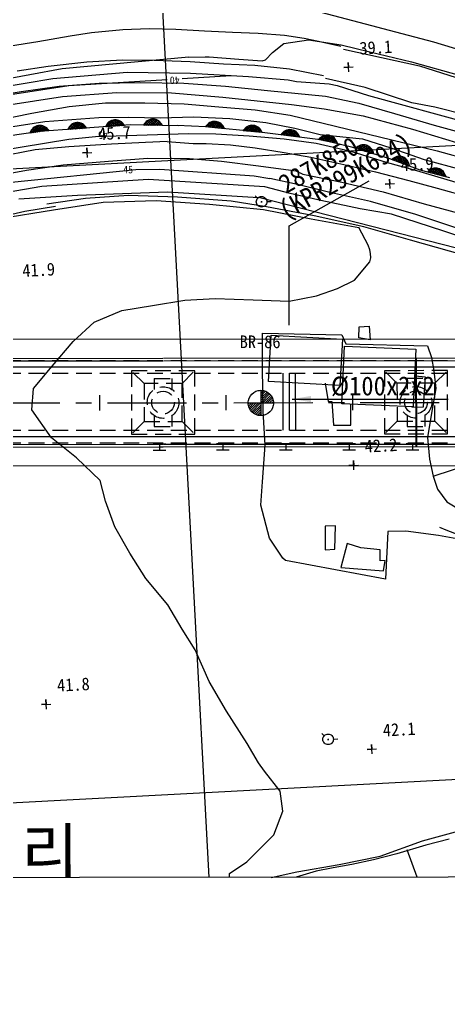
# Model space of a CAD drawing. Header units: millimetres. Extents: x 2406 to 3202, y 1103 to 1810.
# Drawn here: x 2596.4 to 2664.3, y 1387.7 to 1541.4 of the extents above; entities that cross this region are included whole.
import ezdxf
from ezdxf.enums import TextEntityAlignment as Align
from ezdxf.xclip import XClip

# ---------------------------------------------------------------- set-up
doc = ezdxf.new("R2010")
doc.units = ezdxf.units.MM
doc.header["$LTSCALE"] = 10
doc.header["$MEASUREMENT"] = 0
doc.header["$XCLIPFRAME"] = 2
for name, pattern in [('CENTER', [2, 1.25, -0.25, 0.25, -0.25]), ('DASHED2', [0.375, 0.25, -0.125]), ('HIDDEN', [0.375, 0.25, -0.125])]:
    doc.linetypes.add(name, pattern=pattern)
doc.layers.add('TX-PAPR', color=2, linetype='Continuous', plot=False)
doc.layers.add('TZ-BASE', color=253, linetype='Continuous')
doc.layers.add('TZ-CABL', color=4, linetype='Continuous')
doc.styles.add('GHS', font='GulimChe.ttf')
doc.styles.add('GR', font='GulimChe.ttf')
doc.styles.add('GUL', font='GulimChe.ttf')
doc.styles.get("Standard").update_dxf_attribs({"font": 'GulimChe.ttf'})
doc.linetypes.add('ZIGZAG', pattern='A,0.0001,-0.2,[131,ltypeshp.shx,S=0.2,R=0,X=-0.2,Y=0],-0.4,[131,ltypeshp.shx,S=0.2,R=180,X=0.2,Y=0],-0.2', length=0.8001)
doc.dimstyles.get("Standard").update_dxf_attribs({"dimtxt": 0.18, "dimasz": 0.18, "dimexe": 0.18, "dimexo": 0.0625, "dimgap": 0.09, "dimtad": 0, "dimtih": 1, "dimtoh": 1, "dimdec": 4, "dimzin": 0, "dimdsep": 46, "dimtxsty": 'Standard', "dimcen": 0.09, "dimadec": 0, "dimazin": 0, "dimtfac": 1, "dimtdec": 4, "dimtofl": 0, "dimtmove": 0, "dimatfit": 3, "dimfxl": 0, "dimtolj": 1, "dimtzin": 0, "dimarcsym": 0})

# ---------------------------------------------------------------- blocks, each defined once
blk = doc.blocks.new('JD-DXFDH7DHF')
at = {"layer": 'TZ-BASE'}
for p, q in [((125.67, 142.65), (144.26, -207.21)), ((154.94, 61.81, 47.06), (172.81, 57.15, 47.06)), ((118.68, 58.56, 45.79), (115.3, 58.03, 45.79)), ((123.64, 59.01, 45.79), (118.68, 58.56, 45.79)), ((127.79, 59.19, 45.79), (123.64, 59.01, 45.79)), ((132.05, 59.09, 45.79), (127.79, 59.19, 45.79)), ((136.56, 58.84, 45.79), (132.05, 59.09, 45.79)), ((140.99, 58.63, 45.79), (136.56, 58.84, 45.79)), ((145.05, 58.47, 45.79), (140.99, 58.63, 45.79)), ((149.2, 58.11, 45.79), (145.05, 58.47, 45.79)), ((110.21, 57.12, 45.79), (105.88, 56.47, 45.79)), ((115.3, 58.03, 45.79), (110.21, 57.12, 45.79)), ((147.31, 55.44, 46.08), (149.11, 56.89, 46.08)), ((149.11, 56.89, 46.08), (153.01, 57.44, 46.08)), ((152.32, 57.68, 45.79), (149.2, 58.11, 45.79)), ((154.59, 57.19, 45.79), (152.32, 57.68, 45.79)), ((153.01, 57.44, 46.08), (158.2, 56.66, 46.08)), ((158.11, 56.41, 45.79), (154.59, 57.19, 45.79)), ((172.81, 57.15, 47.06), (187.67, 52.58, 47.06)), ((146.23, 54.3, 46.08), (147.31, 55.44, 46.08)), ((158.2, 56.66, 46.08), (162.69, 55.58, 46.08)), ((158.53, 56, 47.36), (170.57, 53.32, 47.36)), ((162.69, 55.58, 46.08), (169.3, 54, 46.08)), ((111.85, 53.28, 45.71), (117.95, 53.97, 45.71)), ((134.1, 54.7, 46.06), (114.03, 52.86, 46.06)), ((117.95, 53.97, 45.71), (123.61, 54.3, 45.71)), ((123.61, 54.3, 45.71), (128.61, 54.26, 45.71)), ((128.61, 54.26, 45.71), (134.27, 54.05, 45.71)), ((134.1, 54.7, 46.08), (136.65, 54.75, 46.08)), ((134.27, 54.05, 45.71), (139.58, 53.66, 45.71)), ((136.65, 54.75, 46.08), (137.29, 54.79, 46.08)), ((137.29, 54.79, 46.08), (141.98, 54.41, 46.08)), ((141.98, 54.41, 46.08), (145.68, 54.14, 46.08)), ((145.68, 54.14, 46.08), (146.23, 54.3, 46.08)), ((159.37, 52.39, 46.12), (159.29, 53.89, 46.12)), ((159.29, 53.89, 46.12), (159.33, 53.14, 46.12)), ((169.3, 54, 46.08), (176.85, 51.88, 46.08)), ((114.03, 52.86, 46.06), (87.16, 47.97, 46.06)), ((106.95, 52.55, 45.71), (111.85, 53.28, 45.71)), ((112.6, 51.34, 47.06), (124.35, 52.35, 47.06)), ((124.35, 52.35, 47.06), (134.34, 52.17, 47.06)), ((139.58, 53.66, 45.71), (144.51, 53.44, 45.71)), ((144.51, 53.44, 45.71), (150, 52.85, 45.71)), ((150, 52.85, 45.71), (155.39, 51.8, 45.71)), ((158.58, 53.1, 46.12), (160.08, 53.18, 46.12)), ((159.33, 53.14, 46.12), (158.58, 53.1, 46.12)), ((170.57, 53.32, 47.36), (184.79, 48.8, 47.36)), ((100.66, 49.36, 47.06), (112.6, 51.34, 47.06)), ((130.64, 51.14, 47.06), (115.09, 50.17, 47.06)), ((140.79, 51.77, 47.06), (133.04, 51.29, 47.06)), ((134.34, 52.17, 47.06), (143.53, 51.64, 47.06)), ((143.53, 51.64, 47.06), (149.82, 51.11, 47.06)), ((149.82, 51.11, 47.06), (151.12, 50.89, 47.06)), ((151.12, 50.89, 47.06), (156.29, 50.5, 47.06)), ((161.96, 49.93, 45.71), (155.7, 51.32, 45.71)), ((343.96, 49.65), (-0.03, 31.37)), ((115.09, 50.17, 47.06), (93.06, 46.79, 47.06)), ((101.02, 48.17, 48.04), (107.54, 49.27, 48.04)), ((107.54, 49.27, 48.04), (113.59, 50.12, 48.04)), ((113.59, 50.12, 48.04), (119.9, 50.58, 48.04)), ((119.9, 50.58, 48.04), (126.41, 50.69, 48.04)), ((126.41, 50.69, 48.04), (133.31, 50.61, 48.04)), ((133.31, 50.61, 48.04), (139.9, 50.11, 48.04)), ((139.9, 50.11, 48.04), (146.51, 49.43, 48.04)), ((146.51, 49.43, 48.07), (155.69, 48.57, 48.07)), ((156.29, 50.5, 47.06), (157.55, 50.24, 47.06)), ((157.55, 50.24, 47.06), (162.49, 48.67, 47.06)), ((169.36, 47.49, 45.71), (161.96, 49.93, 45.71)), ((105.27, 47.12, 49.07), (114.12, 48.51, 49.07)), ((114.12, 48.51, 49.07), (122.69, 49.14, 49.07)), ((122.69, 49.14, 49.07), (131.36, 49.07, 49.07)), ((131.36, 49.07, 49.07), (139.45, 48.38, 49.07)), ((139.45, 48.38, 49.07), (150.33, 47.24, 49.07)), ((155.69, 48.57, 48.07), (160.95, 47.42, 48.07)), ((162.49, 48.67, 47.06), (193.78, 40.08, 47.06)), ((109.23, 45.89, 50.08), (115.18, 46.94, 50.08)), ((115.18, 46.94, 50.08), (120.91, 47.48, 50.08)), ((120.91, 47.48, 50.08), (127.14, 47.52, 50.08)), ((127.14, 47.52, 50.08), (133.34, 47.36, 50.08)), ((133.34, 47.36, 50.08), (138.82, 46.89, 50.08)), ((138.82, 46.89, 50.08), (144.59, 46.41, 50.08)), ((144.59, 46.41, 50.08), (150.09, 45.57, 50.08)), ((150.33, 47.24, 49.07), (155.48, 46.55, 49.07)), ((155.48, 46.55, 49.07), (161.68, 45.45, 49.07)), ((160.95, 47.42, 48.07), (166.62, 45.81, 48.07)), ((173.01, 46.83, 45.71), (169.36, 47.49, 45.71)), ((177.98, 45.53, 45.71), (173.01, 46.83, 45.71)), ((103.3, 44.67, 50.08), (109.23, 45.89, 50.08)), ((111.31, 44.55, 51.05), (119.85, 45.18, 51.05)), ((119.85, 45.18, 51.05), (124.59, 45.23, 51.05)), ((121.7, 44.64, 51.74), (120.92, 43.73, 51.74)), ((122.17, 44.8, 51.74), (121.26, 43.74, 51.74)), ((122.52, 44.82, 51.74), (121.61, 43.76, 51.74)), ((121.64, 44.6, 51.74), (122.53, 43.83, 51.74)), ((121.89, 44.72, 51.74), (122.89, 43.86, 51.74)), ((122.82, 44.78, 51.74), (121.96, 43.79, 51.74)), ((122.18, 44.8, 51.74), (123.24, 43.88, 51.74)), ((123.08, 44.7, 51.74), (122.31, 43.81, 51.74)), ((122.53, 44.82, 51.74), (123.59, 43.91, 51.74)), ((123.04, 44.71, 51.74), (123.87, 44, 51.74)), ((124.59, 45.23, 51.05), (129.54, 45.14, 51.05)), ((127.78, 44.81, 51.74), (126.91, 43.97, 51.74)), ((128.26, 44.92, 51.74), (127.25, 43.95, 51.74)), ((127.48, 44.65, 51.74), (128.17, 43.93, 51.74)), ((128.61, 44.91, 51.74), (127.6, 43.94, 51.74)), ((127.71, 44.78, 51.74), (128.53, 43.92, 51.74)), ((128.9, 44.85, 51.74), (127.95, 43.94, 51.74)), ((127.96, 44.87, 51.74), (128.88, 43.92, 51.74)), ((128.26, 44.92, 51.74), (129.23, 43.91, 51.74)), ((129.15, 44.74, 51.74), (128.31, 43.93, 51.74)), ((128.62, 44.91, 51.74), (129.59, 43.9, 51.74)), ((129.37, 44.6, 51.74), (128.66, 43.92, 51.74)), ((129.11, 44.76, 51.74), (129.87, 43.97, 51.74)), ((129.54, 45.14, 51.05), (134.85, 45.28, 51.05)), ((134.85, 45.28, 51.05), (140.56, 45.04, 51.05)), ((140.56, 45.04, 51.05), (146.26, 44.38, 51.05)), ((150.09, 45.57, 50.08), (173.39, 39.91, 50.08)), ((161.68, 45.45, 49.07), (169.44, 43.34, 49.07)), ((166.62, 45.81, 48.07), (172.87, 43.95, 48.07)), ((105.56, 43.64, 51.05), (111.31, 44.55, 51.05)), ((109.68, 43.71, 51.74), (108.96, 42.74, 51.74)), ((111.93, 43.16, 51.74), (108.96, 42.72, 51.74)), ((109.11, 43.11, 51.74), (109.52, 42.81, 51.74)), ((109.25, 43.32, 51.74), (109.87, 42.86, 51.74)), ((110.13, 43.9, 51.74), (109.3, 42.77, 51.74)), ((109.42, 43.5, 51.74), (110.22, 42.91, 51.74)), ((109.62, 43.67, 51.74), (110.57, 42.96, 51.74)), ((110.48, 43.95, 51.74), (109.65, 42.82, 51.74)), ((109.85, 43.8, 51.74), (110.92, 43.01, 51.74)), ((110.78, 43.93, 51.74), (110, 42.88, 51.74)), ((110.14, 43.9, 51.74), (111.27, 43.06, 51.74)), ((111.04, 43.87, 51.74), (110.35, 42.93, 51.74)), ((110.49, 43.95, 51.74), (111.61, 43.11, 51.74)), ((116.29, 43.37, 51.74), (110.5, 42.95, 51.74)), ((111.28, 43.77, 51.74), (110.7, 42.98, 51.74)), ((111.01, 43.88, 51.74), (111.88, 43.23, 51.74)), ((111.49, 43.63, 51.74), (111.05, 43.03, 51.74)), ((111.68, 43.47, 51.74), (111.4, 43.08, 51.74)), ((111.85, 43.27, 51.74), (111.75, 43.13, 51.74)), ((117.92, 43.49, 51.74), (114.93, 43.27, 51.74)), ((115.72, 44.2, 51.74), (114.94, 43.29, 51.74)), ((114.99, 43.42, 51.74), (115.14, 43.29, 51.74)), ((115.11, 43.65, 51.74), (115.49, 43.31, 51.74)), ((115.26, 43.85, 51.74), (115.84, 43.34, 51.74)), ((116.19, 44.36, 51.74), (115.27, 43.3, 51.74)), ((115.44, 44.02, 51.74), (116.2, 43.37, 51.74)), ((116.54, 44.38, 51.74), (115.62, 43.32, 51.74)), ((115.66, 44.17, 51.74), (116.55, 43.39, 51.74)), ((115.9, 44.28, 51.74), (116.9, 43.42, 51.74)), ((116.83, 44.34, 51.74), (115.98, 43.35, 51.74)), ((116.19, 44.36, 51.74), (117.26, 43.44, 51.74)), ((121.25, 43.74, 51.74), (116.29, 43.37, 51.74)), ((117.09, 44.26, 51.74), (116.33, 43.38, 51.74)), ((116.55, 44.38, 51.74), (117.61, 43.47, 51.74)), ((117.32, 44.14, 51.74), (116.68, 43.4, 51.74)), ((117.53, 44, 51.74), (117.03, 43.43, 51.74)), ((117.06, 44.27, 51.74), (117.88, 43.56, 51.74)), ((117.7, 43.82, 51.74), (117.39, 43.45, 51.74)), ((117.85, 43.61, 51.74), (117.74, 43.48, 51.74)), ((123.9, 43.93, 51.74), (120.91, 43.71, 51.74)), ((120.97, 43.86, 51.74), (121.12, 43.73, 51.74)), ((121.09, 44.08, 51.74), (121.48, 43.75, 51.74)), ((121.24, 44.28, 51.74), (121.83, 43.78, 51.74)), ((124.82, 44, 51.74), (121.25, 43.74, 51.74)), ((121.43, 44.46, 51.74), (122.18, 43.8, 51.74)), ((123.31, 44.58, 51.74), (122.67, 43.84, 51.74)), ((123.51, 44.43, 51.74), (123.02, 43.87, 51.74)), ((123.69, 44.26, 51.74), (123.37, 43.89, 51.74)), ((123.84, 44.05, 51.74), (123.72, 43.92, 51.74)), ((132.38, 43.85, 51.74), (124.82, 44, 51.74)), ((129.9, 43.9, 51.74), (126.9, 43.96, 51.74)), ((126.97, 44.1, 51.74), (127.11, 43.95, 51.74)), ((127.12, 44.31, 51.74), (127.47, 43.95, 51.74)), ((127.29, 44.49, 51.74), (127.82, 43.94, 51.74)), ((129.55, 44.44, 51.74), (129.01, 43.91, 51.74)), ((129.71, 44.24, 51.74), (129.37, 43.91, 51.74)), ((129.85, 44.02, 51.74), (129.72, 43.9, 51.74)), ((136.79, 43.71, 47.81), (132.23, 43.92, 47.81)), ((139.71, 43.41, 47.81), (136.72, 43.71, 47.81)), ((137.67, 44.49, 47.81), (136.73, 43.73, 47.81)), ((145.24, 42.84, 47.81), (136.79, 43.71, 47.81)), ((136.81, 43.85, 47.81), (136.93, 43.69, 47.81)), ((136.97, 44.05, 47.81), (137.29, 43.66, 47.81)), ((138.15, 44.56, 47.81), (137.07, 43.68, 47.81)), ((137.15, 44.22, 47.81), (137.64, 43.62, 47.81)), ((137.36, 44.36, 47.81), (137.99, 43.58, 47.81)), ((138.5, 44.53, 47.81), (137.42, 43.64, 47.81)), ((137.59, 44.46, 47.81), (138.34, 43.55, 47.81)), ((138.79, 44.43, 47.81), (137.77, 43.61, 47.81)), ((137.86, 44.54, 47.81), (138.69, 43.51, 47.81)), ((139.03, 44.31, 47.81), (138.12, 43.57, 47.81)), ((138.16, 44.56, 47.81), (139.05, 43.48, 47.81)), ((139.23, 44.15, 47.81), (138.47, 43.53, 47.81)), ((138.51, 44.52, 47.81), (139.4, 43.44, 47.81)), ((139.41, 43.97, 47.81), (138.82, 43.5, 47.81)), ((139, 44.33, 47.81), (139.68, 43.48, 47.81)), ((139.55, 43.77, 47.81), (139.18, 43.46, 47.81)), ((139.66, 43.54, 47.81), (139.53, 43.43, 47.81)), ((145.68, 42.8, 47.81), (142.69, 43.1, 47.81)), ((143.63, 43.88, 47.81), (142.7, 43.12, 47.81)), ((142.78, 43.24, 47.81), (142.9, 43.08, 47.81)), ((142.94, 43.44, 47.81), (143.26, 43.04, 47.81)), ((144.12, 43.95, 47.81), (143.03, 43.07, 47.81)), ((143.12, 43.61, 47.81), (143.61, 43.01, 47.81)), ((143.33, 43.75, 47.81), (143.96, 42.97, 47.81)), ((144.47, 43.91, 47.81), (143.39, 43.03, 47.81)), ((143.56, 43.85, 47.81), (144.31, 42.94, 47.81)), ((144.76, 43.82, 47.81), (143.74, 43, 47.81)), ((143.83, 43.93, 47.81), (144.66, 42.9, 47.81)), ((145, 43.7, 47.81), (144.09, 42.96, 47.81)), ((144.13, 43.95, 47.81), (145.01, 42.86, 47.81)), ((145.2, 43.54, 47.81), (144.44, 42.92, 47.81)), ((144.48, 43.91, 47.81), (145.37, 42.83, 47.81)), ((145.38, 43.36, 47.81), (144.79, 42.89, 47.81)), ((144.96, 43.72, 47.81), (145.65, 42.87, 47.81)), ((145.52, 43.16, 47.81), (145.14, 42.85, 47.81)), ((146.26, 44.38, 51.05), (150.86, 43.48, 51.05)), ((149.61, 43.19, 47.81), (148.67, 42.45, 47.81)), ((150.1, 43.26, 47.81), (149, 42.39, 47.81)), ((149.3, 43.06, 47.81), (149.92, 42.28, 47.81)), ((150.45, 43.21, 47.81), (149.35, 42.35, 47.81)), ((149.54, 43.17, 47.81), (150.27, 42.24, 47.81)), ((150.73, 43.11, 47.81), (149.7, 42.3, 47.81)), ((149.8, 43.23, 47.81), (150.62, 42.19, 47.81)), ((150.1, 43.25, 47.81), (150.97, 42.15, 47.81)), ((150.46, 43.21, 47.81), (151.32, 42.11, 47.81)), ((150.86, 43.48, 51.05), (154.86, 42.5, 51.05)), ((169.44, 43.34, 49.07), (178.14, 40.69, 49.07)), ((172.87, 43.95, 48.07), (179.89, 42.09, 48.07)), ((115.13, 41.72, 52.06), (99.23, 39.11, 52.06)), ((110.5, 42.95, 51.74), (105.48, 42.21, 51.74)), ((109, 42.87, 51.74), (109.17, 42.75, 51.74)), ((119.34, 42.11, 52.06), (115.13, 41.72, 52.06)), ((134.01, 42.62, 52.06), (119.34, 42.11, 52.06)), ((138.38, 42.56, 52.06), (134.01, 42.62, 52.06)), ((143.63, 42.22, 52.06), (138.38, 42.56, 52.06)), ((149.15, 41.76, 52.06), (143.63, 42.22, 52.06)), ((154.48, 41.73, 47.81), (145.24, 42.84, 47.81)), ((145.63, 42.93, 47.81), (145.5, 42.82, 47.81)), ((151.63, 42.07, 47.81), (148.66, 42.43, 47.81)), ((148.74, 42.56, 47.81), (148.87, 42.4, 47.81)), ((148.9, 42.76, 47.81), (149.22, 42.36, 47.81)), ((149.09, 42.93, 47.81), (149.57, 42.32, 47.81)), ((154.25, 41.07, 52.06), (149.15, 41.76, 52.06)), ((150.97, 42.98, 47.81), (150.05, 42.26, 47.81)), ((151.17, 42.83, 47.81), (150.4, 42.22, 47.81)), ((151.34, 42.64, 47.81), (150.75, 42.18, 47.81)), ((150.94, 43, 47.81), (151.61, 42.15, 47.81)), ((151.48, 42.43, 47.81), (151.1, 42.14, 47.81)), ((151.59, 42.2, 47.81), (151.45, 42.09, 47.81)), ((156.53, 41.3, 47.81), (154.48, 41.73, 47.81)), ((157.55, 41.09, 47.81), (154.61, 41.7, 47.81)), ((155.63, 42.38, 47.81), (154.62, 41.72, 47.81)), ((154.71, 41.83, 47.81), (154.82, 41.66, 47.81)), ((154.86, 42.5, 51.06), (161.57, 41.8, 51.06)), ((154.89, 42.01, 47.81), (155.16, 41.59, 47.81)), ((156.12, 42.4, 47.81), (154.95, 41.63, 47.81)), ((155.09, 42.16, 47.81), (155.51, 41.51, 47.81)), ((156.46, 42.33, 47.81), (155.29, 41.56, 47.81)), ((155.31, 42.28, 47.81), (155.86, 41.44, 47.81)), ((155.55, 42.36, 47.81), (156.2, 41.37, 47.81)), ((156.74, 42.21, 47.81), (155.64, 41.49, 47.81)), ((155.82, 42.4, 47.81), (156.55, 41.3, 47.81)), ((156.96, 42.06, 47.81), (155.98, 41.42, 47.81)), ((156.12, 42.4, 47.81), (156.89, 41.23, 47.81)), ((157.15, 41.88, 47.81), (156.33, 41.34, 47.81)), ((156.47, 42.32, 47.81), (157.24, 41.16, 47.81)), ((157.31, 41.68, 47.81), (156.68, 41.27, 47.81)), ((156.93, 42.08, 47.81), (157.53, 41.17, 47.81)), ((161.57, 41.8, 51.06), (166.03, 40.38, 51.06)), ((109.77, 40.05, 48.77), (103.3, 38.83, 48.77)), ((115.09, 40.56, 48.77), (109.77, 40.05, 48.77)), ((121.87, 40.98, 48.77), (115.09, 40.56, 48.77)), ((118.05, 38.87, 52.74), (117.97, 40.37, 52.74)), ((117.97, 40.37, 52.74), (118.01, 39.62, 52.74)), ((127.25, 41.25, 48.77), (121.87, 40.98, 48.77)), ((130.66, 41.37, 48.77), (127.25, 41.25, 48.77)), ((130.66, 41.37, 51.17), (134.77, 41.09, 51.17)), ((134.77, 41.09, 51.17), (136.83, 41.05, 51.17)), ((136.83, 41.05, 51.17), (140.66, 40.87, 51.17)), ((140.66, 40.87, 51.17), (144.59, 40.4, 51.17)), ((144.59, 40.4, 51.17), (149.18, 39.63, 51.17)), ((159.9, 39.76, 52.06), (154.25, 41.07, 52.06)), ((160.01, 40.42, 47.81), (156.53, 41.3, 47.81)), ((157.43, 41.47, 47.81), (157.02, 41.2, 47.81)), ((157.52, 41.22, 47.81), (157.37, 41.13, 47.81)), ((165.87, 38.65, 47.81), (160.01, 40.42, 47.81)), ((163.31, 39.42, 47.81), (160.44, 40.29, 47.81)), ((161.51, 40.87, 47.81), (160.45, 40.3, 47.81)), ((160.55, 40.4, 47.81), (160.64, 40.23, 47.81)), ((160.74, 40.57, 47.81), (160.98, 40.12, 47.81)), ((162, 40.85, 47.81), (160.77, 40.19, 47.81)), ((160.95, 40.7, 47.81), (161.32, 40.02, 47.81)), ((162.34, 40.75, 47.81), (161.11, 40.09, 47.81)), ((161.19, 40.8, 47.81), (161.66, 39.92, 47.81)), ((161.44, 40.86, 47.81), (162, 39.82, 47.81)), ((162.6, 40.61, 47.81), (161.45, 39.98, 47.81)), ((161.71, 40.88, 47.81), (162.33, 39.72, 47.81)), ((162.81, 40.44, 47.81), (161.78, 39.88, 47.81)), ((162.01, 40.85, 47.81), (162.67, 39.62, 47.81)), ((162.99, 40.24, 47.81), (162.12, 39.78, 47.81)), ((162.35, 40.74, 47.81), (163.01, 39.51, 47.81)), ((163.12, 40.03, 47.81), (162.46, 39.68, 47.81)), ((162.79, 40.46, 47.81), (163.3, 39.5, 47.81)), ((166.03, 40.38, 51.06), (171.29, 38.57, 51.06)), ((117.26, 39.58, 52.74), (118.75, 39.66, 52.74)), ((118.01, 39.62, 52.74), (117.26, 39.58, 52.74)), ((121.36, 38.3, 48.77), (127.6, 38.76, 48.77)), ((127.6, 38.76, 48.77), (134.2, 38.7, 48.77)), ((134.2, 38.7, 48.77), (139.26, 38.29, 48.77)), ((149.18, 39.63, 51.17), (153.38, 38.91, 51.17)), ((153.38, 38.91, 51.17), (158.6, 37.75, 51.17)), ((165.33, 38.06, 52.06), (159.9, 39.76, 52.06)), ((163.22, 39.81, 47.81), (162.8, 39.58, 47.81)), ((163.29, 39.56, 47.81), (163.14, 39.48, 47.81)), ((170.66, 36.87, 47.81), (165.87, 38.65, 47.81)), ((168.99, 37.49, 47.81), (166.18, 38.54, 47.81)), ((167.28, 39.05, 47.81), (166.19, 38.55, 47.81)), ((166.29, 38.65, 47.81), (166.38, 38.46, 47.81)), ((167.78, 39, 47.81), (166.5, 38.42, 47.81)), ((166.5, 38.8, 47.81), (166.71, 38.34, 47.81)), ((166.72, 38.92, 47.81), (167.04, 38.22, 47.81)), ((168.1, 38.87, 47.81), (166.83, 38.29, 47.81)), ((166.96, 39, 47.81), (167.37, 38.09, 47.81)), ((168.36, 38.72, 47.81), (167.16, 38.17, 47.81)), ((167.21, 39.05, 47.81), (167.7, 37.97, 47.81)), ((167.48, 39.05, 47.81), (168.03, 37.85, 47.81)), ((168.56, 38.53, 47.81), (167.49, 38.05, 47.81)), ((167.78, 39, 47.81), (168.36, 37.72, 47.81)), ((168.11, 38.87, 47.81), (168.69, 37.6, 47.81)), ((168.53, 38.56, 47.81), (168.98, 37.57, 47.81)), ((171.29, 38.57, 51.06), (177.14, 36.98, 51.06)), ((173.39, 39.91, 50.08), (195.21, 33.83, 50.08)), ((106.05, 34.95, 52.06), (125.68, 36.99, 52.06)), ((108.39, 36.86, 48.77), (114.23, 37.69, 48.77)), ((114.23, 37.69, 48.77), (121.36, 38.3, 48.77)), ((125.68, 36.99, 52.06), (129.5, 37.04, 52.06)), ((129.5, 37.04, 52.06), (144.42, 35.98, 52.06)), ((139.26, 38.29, 48.77), (145.09, 37.56, 48.77)), ((145.09, 37.56, 48.77), (151.01, 36.75, 48.77)), ((158.6, 37.75, 51.17), (163.6, 36.58, 51.17)), ((170.17, 36.74, 52.06), (165.33, 38.06, 52.06)), ((168.72, 38.33, 47.81), (167.82, 37.92, 47.81)), ((168.84, 38.11, 47.81), (168.16, 37.8, 47.81)), ((168.93, 37.88, 47.81), (168.49, 37.68, 47.81)), ((168.98, 37.62, 47.81), (168.82, 37.55, 47.81)), ((172.88, 37.18, 47.81), (171.85, 36.57, 47.81)), ((173.38, 37.18, 47.81), (172.17, 36.47, 47.81)), ((172.33, 36.99, 47.81), (172.72, 36.32, 47.81)), ((173.72, 37.08, 47.81), (172.51, 36.38, 47.81)), ((172.56, 37.09, 47.81), (173.07, 36.23, 47.81)), ((172.81, 37.16, 47.81), (173.41, 36.14, 47.81)), ((173.98, 36.95, 47.81), (172.85, 36.29, 47.81)), ((173.08, 37.19, 47.81), (173.75, 36.05, 47.81)), ((173.38, 37.17, 47.81), (174.09, 35.96, 47.81)), ((173.73, 37.08, 47.81), (174.43, 35.87, 47.81)), ((101.96, 35.68, 48.77), (108.39, 36.86, 48.77)), ((127.64, 35.38, 51.06), (110.81, 34.27, 51.06)), ((146.08, 34.24, 51.06), (127.64, 35.38, 51.06)), ((144.42, 35.98, 52.06), (146.89, 35.55, 52.06)), ((151.28, 34.57, 52.06), (146.89, 35.53, 52.06)), ((151.01, 36.75, 47.96), (152.14, 36.22, 47.96)), ((152.14, 36.22, 47.96), (158.31, 34.99, 47.96)), ((163.6, 36.58, 51.17), (168.88, 35.21, 51.17)), ((165.93, 33.96, 52.94), (165.85, 35.46, 52.94)), ((165.85, 35.46, 52.94), (165.89, 34.71, 52.94)), ((176.37, 34.92, 52.06), (170.17, 36.74, 52.06)), ((175.36, 35.63, 47.81), (170.66, 36.87, 47.81)), ((174.74, 35.79, 47.81), (171.84, 36.56, 47.81)), ((171.94, 36.68, 47.81), (172.04, 36.5, 47.81)), ((172.13, 36.85, 47.81), (172.38, 36.41, 47.81)), ((174.2, 36.79, 47.81), (173.19, 36.2, 47.81)), ((174.38, 36.6, 47.81), (173.54, 36.11, 47.81)), ((174.53, 36.4, 47.81), (173.88, 36.02, 47.81)), ((174.17, 36.81, 47.81), (174.72, 35.87, 47.81)), ((174.64, 36.17, 47.81), (174.22, 35.93, 47.81)), ((174.71, 35.93, 47.81), (174.56, 35.84, 47.81)), ((110.81, 34.27, 51.06), (98.99, 32.21, 51.06)), ((150.09, 33.17, 51.06), (146.08, 34.24, 51.06)), ((156.16, 33.39, 52.06), (151.28, 34.57, 52.06)), ((158.31, 34.99, 47.96), (164.84, 33.44, 47.96)), ((165.14, 34.67, 52.94), (166.64, 34.75, 52.94)), ((165.89, 34.71, 52.94), (165.14, 34.67, 52.94)), ((168.88, 35.21, 51.17), (173.37, 34, 51.17)), ((173.37, 34, 51.17), (178.74, 32.51, 51.17)), ((107.2, 32.31, 51.06), (116.47, 32.91, 51.06)), ((117.72, 32.4, 49.73), (111.65, 31.49, 49.73)), ((116.47, 32.91, 51.06), (130.71, 33.46, 51.06)), ((124.55, 32.84, 49.73), (117.72, 32.4, 49.73)), ((132.28, 32.57, 49.73), (124.55, 32.84, 49.73)), ((130.71, 33.46, 51.06), (145.13, 32.53, 51.06)), ((140.76, 31.97, 49.73), (132.28, 32.57, 49.73)), ((144.57, 32.79, 51.62), (144.96, 32.42, 51.62)), ((186.21, 22.02, 50.08), (145.13, 32.53, 50.08)), ((154.96, 32.07, 51.06), (150.09, 33.17, 51.06)), ((162.81, 31.9, 52.06), (156.16, 33.39, 52.06)), ((164.84, 33.44, 47.96), (171.3, 31.55, 47.96)), ((108.12, 30.4, 48.53), (112.97, 31.17, 48.53)), ((112.69, 30.57, 49.08), (120.56, 31.81, 49.08)), ((120.56, 31.81, 49.08), (128.91, 32.05, 49.08)), ((128.91, 32.05, 49.08), (137.37, 31.51, 49.08)), ((137.37, 31.51, 49.08), (145.89, 30.65, 49.08)), ((146.35, 31.09, 49.73), (140.76, 31.97, 49.73)), ((145.48, 31.87, 51.62), (145.68, 31.86, 51.62)), ((145.59, 31.94, 51.62), (145.6, 31.78, 51.62)), ((153.9, 29.65, 49.73), (146.35, 31.09, 49.73)), ((146.43, 31.91, 51.62), (147.1, 31.93, 51.62)), ((161.17, 30.76, 51.06), (154.96, 32.07, 51.06)), ((166.16, 29.89, 51.06), (161.17, 30.76, 51.06)), ((169.97, 29.88, 52.06), (162.81, 31.9, 52.06)), ((171.3, 31.55, 47.96), (178.15, 29.72, 47.96)), ((103.01, 29.2, 48.53), (108.12, 30.4, 48.53)), ((104.12, 29.2, 49.08), (112.69, 30.57, 49.08)), ((145.89, 30.65, 49.08), (153.42, 29.18, 49.08)), ((161.77, 27.89, 49.73), (153.9, 29.65, 49.73)), ((174.43, 27.21, 51.06), (166.16, 29.89, 51.06)), ((177.29, 27.44, 52.06), (169.97, 29.88, 52.06)), ((153.42, 29.18, 49.08), (160.95, 27.79, 49.08)), ((162.45, 25.02, 49.05), (160.95, 27.79, 49.05)), ((169.15, 25.8, 49.73), (161.77, 27.89, 49.73)), ((181.7, 24.77, 51.06), (174.43, 27.21, 51.06)), ((162.71, 24.3, 49.05), (162.45, 25.02, 49.05)), ((177.35, 23.5, 49.73), (169.15, 25.8, 49.73)), ((162.83, 23.67, 49.05), (162.71, 24.3, 49.05)), ((162.88, 23.03, 49.05), (162.83, 23.67, 49.05)), ((160.28, 19.48, 49.05), (162.7, 22.38, 49.05)), ((162.7, 22.38, 49.05), (162.88, 23.03, 49.05)), ((157.58, 18.19, 49.05), (160.28, 19.48, 49.05)), ((149.95, 16.19, 49.05), (154.27, 16.99, 49.05)), ((154.27, 16.99, 49.05), (157.58, 18.19, 49.05)), ((123.48, 14.69, 49.05), (128.32, 15.47, 49.05)), ((128.32, 15.47, 49.05), (133.44, 16.32, 49.05)), ((133.44, 16.32, 49.05), (138.27, 16.59, 49.05)), ((138.27, 16.59, 49.05), (144.24, 16.38, 49.05)), ((144.24, 16.38, 49.05), (149.95, 16.19, 49.05)), ((119.1, 12.86, 49.05), (123.48, 14.69, 49.05)), ((115.79, 9.77, 49.05), (119.1, 12.86, 49.05)), ((145.73, 5.59, 49.73), (145.76, 11.12, 49.73)), ((145.76, 11.12, 49.73), (158.29, 10.82, 49.73)), ((146.7, 3.48, 51.15), (147.11, 10.81, 51.15)), ((147.11, 10.81, 51.15), (158.37, 10.17, 51.15)), ((158.29, 10.82, 49.73), (158.9, 9.4, 49.73)), ((160.98, 10.35, 50.16), (161.04, 12.09, 50.16)), ((161.04, 12.09, 50.16), (162.62, 12.2, 50.16)), ((162.62, 12.2, 50.16), (162.76, 10.04, 50.16)), ((-0.01, 10.04), (699.99, 10.7)), ((112.48, 5.87, 49.05), (115.79, 9.77, 49.05)), ((158.37, 10.17, 51.15), (157.95, 2.84, 51.15)), ((158.9, 9.4, 49.73), (171.82, 9.09, 49.73)), ((162.76, 10.04, 50.16), (160.98, 10.35, 50.16)), ((158.31, -0.04, 51), (158.69, 9.08, 51)), ((158.69, 9.08, 51), (169.97, 8.6, 51)), ((169.97, 8.6, 51), (169.58, -0.52, 51)), ((171.82, 9.09, 49.73), (172.49, 7.29, 49.73)), ((99.97, 7.12), (129.98, 7.15)), ((99.97, 6.72), (129.98, 6.75)), ((130.08, 7.15), (209.98, 7.22)), ((130.08, 6.75), (209.98, 6.82)), ((169.96, 7.19), (169.97, -6.81)), ((170.06, 7.19), (170.07, -6.81)), ((172.49, 7.29, 49.73), (172.84, 5.17, 49.73)), ((109.5, 2.38, 49.05), (112.48, 5.87, 49.05)), ((145.83, -1.22, 49.73), (145.73, 5.59, 49.73)), ((172.84, 5.17, 49.73), (173.15, 2.36, 49.73)), ((157.95, 2.84, 51.15), (146.7, 3.48, 51.15)), ((155.66, 3.19, 50.76), (156.1, 0.31, 50.76)), ((171.54, 4.18, 50.38), (169.86, 4.29, 50.38)), ((171.2, -0.55, 50.38), (171.54, 4.18, 50.38)), ((109.25, -1.02, 49.05), (109.5, 2.38, 49.05)), ((145.47, 2.08), (145.48, -1.92)), ((145.47, 1.88), (145.67, 2.07)), ((145.47, 1.52), (145.97, 2.02)), ((145.47, 1.17), (146.23, 1.93)), ((145.47, 0.82), (146.47, 1.81)), ((145.48, 0.46), (146.68, 1.67)), ((173.15, 2.36, 49.73), (172.53, -1.24, 49.73)), ((120, -1.09), (120, 1.31)), ((140, -1.07), (140, 1.33)), ((143.48, 0.08), (147.48, 0.08)), ((143.49, -0.12), (143.68, 0.08)), ((143.54, -0.42), (144.03, 0.08)), ((143.63, -0.68), (144.38, 0.08)), ((143.74, -0.92), (144.74, 0.08)), ((143.88, -1.13), (145.09, 0.08)), ((144.05, -1.32), (145.44, 0.08)), ((145.48, 0.11), (146.87, 1.51)), ((145.8, 0.08), (147.04, 1.32)), ((146.15, 0.08), (147.19, 1.11)), ((146.5, 0.08), (147.31, 0.88)), ((146.86, 0.08), (147.4, 0.62)), ((147.21, 0.08), (147.46, 0.33)), ((156.1, 0.31, 50.76), (156.7, 0.31, 50.76)), ((156.7, 0.31, 50.76), (156.99, -3.45, 50.76)), ((160, -1.05), (160, 1.35)), ((112.36, -5.45, 49.05), (109.25, -1.02, 49.05)), ((144.23, -1.49), (145.48, -0.24)), ((144.44, -1.63), (145.48, -0.6)), ((144.67, -1.76), (145.48, -0.95)), ((144.94, -1.85), (145.48, -1.31)), ((146.14, -6.59, 49.73), (145.83, -1.22, 49.73)), ((169.58, -0.52, 51), (158.31, -0.04, 51)), ((159.73, -3.4, 50.76), (159.69, -0.19, 50.76)), ((169.36, -0.59, 50.38), (171.2, -0.55, 50.38)), ((172.53, -1.24, 49.73), (171.81, -5.35, 49.73)), ((145.23, -1.91), (145.48, -1.66)), ((156.99, -3.45, 50.76), (159.73, -3.4, 50.76)), ((116.34, -8.58, 49.05), (112.36, -5.45, 49.05)), ((171.81, -5.35, 49.73), (172.17, -8.8, 49.73)), ((172.72, -11.47, 48.3), (192.65, -4.9, 48.3)), ((99.99, -6.48), (129.99, -6.45)), ((99.99, -6.88), (129.99, -6.85)), ((128.44, -6.35), (130.44, -6.35)), ((128.44, -7.35), (130.44, -7.35)), ((129.44, -6.85), (700.01, -6.33)), ((129.44, -6.35), (129.44, -7.35)), ((130.09, -6.45), (209.99, -6.38)), ((130.09, -6.85), (209.99, -6.78)), ((138.44, -6.34), (140.44, -6.34)), ((138.44, -7.34), (140.44, -7.34)), ((139.44, -6.34), (139.44, -7.34)), ((145.74, -12.36, 49.73), (146.14, -6.59, 49.73)), ((148.44, -6.34), (150.44, -6.33)), ((148.44, -7.34), (150.44, -7.33)), ((149.44, -6.33), (149.44, -7.33)), ((158.44, -6.33), (160.44, -6.32)), ((158.44, -7.33), (160.44, -7.32)), ((159.44, -6.32), (159.44, -7.32)), ((168.44, -6.32), (170.44, -6.31)), ((168.44, -7.32), (170.44, -7.31)), ((169.44, -6.32), (169.44, -7.32)), ((120.04, -12.15, 49.05), (116.34, -8.58, 49.05)), ((160.2, -10.5, 49.26), (160.12, -9.01, 49.26)), ((160.12, -9.01, 49.26), (160.16, -9.76, 49.26)), ((172.17, -8.8, 49.73), (172.72, -11.47, 49.73)), ((0.01, -9.96), (700.01, -9.3)), ((159.41, -9.79, 49.26), (160.91, -9.72, 49.26)), ((160.16, -9.76, 49.26), (159.41, -9.79, 49.26)), ((120.9, -15.44, 49.05), (120.04, -12.15, 49.05)), ((172.72, -11.47, 49.73), (173.42, -13.52, 49.73)), ((145.47, -16.07, 49.73), (145.74, -12.36, 49.73)), ((173.42, -13.52, 49.73), (174.87, -15.53, 49.73)), ((122.4, -19.49, 49.05), (120.9, -15.44, 49.05)), ((146.84, -21.29, 49.73), (145.47, -16.07, 49.73)), ((174.87, -15.53, 49.73), (177.28, -16.96, 49.73)), ((124.73, -23.67, 49.05), (122.4, -19.49, 49.05)), ((155.67, -19.39, 49.37), (155.66, -23.12, 49.37)), ((157.29, -19.33, 49.37), (155.67, -19.39, 49.37)), ((157.19, -23.02, 49.37), (157.29, -19.33, 49.37)), ((174.78, -19.99, 49.31), (173.77, -19.58, 49.31)), ((148.93, -24.45, 49.73), (146.84, -21.29, 49.73)), ((165.58, -20.24, 49.73), (165.17, -27.73, 49.73)), ((168.41, -20.19, 49.73), (165.58, -20.24, 49.73)), ((173.59, -20.84, 49.73), (168.41, -20.19, 49.73)), ((178.23, -21.69, 49.73), (173.59, -20.84, 49.73)), ((176.84, -20.8, 49.31), (174.78, -19.99, 49.31)), ((155.66, -23.12, 49.37), (157.19, -23.02, 49.37)), ((159.15, -22.12, 49.73), (158.15, -25.91, 49.73)), ((161.29, -22.79, 49.73), (159.15, -22.12, 49.73)), ((164.35, -23.11, 49.73), (161.29, -22.79, 49.73)), ((127.3, -27.66, 49.05), (124.73, -23.67, 49.05)), ((149.38, -24.81, 49.73), (148.93, -24.45, 49.73)), ((164.34, -24.87, 49.73), (164.35, -23.11, 49.73)), ((165.17, -27.73, 49.73), (149.38, -24.81, 49.73)), ((158.15, -25.91, 49.73), (164.87, -26.46, 49.73)), ((165.15, -24.81, 49.73), (164.34, -24.87, 49.73)), ((164.87, -26.46, 49.73), (165.15, -24.81, 49.73)), ((130.74, -31.81, 49.05), (127.3, -27.66, 49.05)), ((133.05, -35.68, 49.05), (130.74, -31.81, 49.05)), ((135.11, -38.94, 49.05), (133.05, -35.68, 49.05)), ((137.28, -43.94, 49.05), (135.11, -38.94, 49.05)), ((140.06, -48.6, 49.05), (137.28, -43.94, 49.05)), ((110.76, -47.56, 48.81), (112.26, -47.48, 48.81)), ((111.51, -47.52, 48.81), (110.76, -47.56, 48.81)), ((111.55, -48.27, 48.81), (111.47, -46.77, 48.81)), ((111.47, -46.77, 48.81), (111.51, -47.52, 48.81)), ((143.31, -53.74, 49.05), (140.06, -48.6, 49.05)), ((344.05, -50.49), (0.06, -68.77)), ((155.1, -52.14, 48.15), (155.49, -52.51, 48.15)), ((145.09, -56.76, 49.05), (143.31, -53.74, 49.05)), ((156.01, -53.07, 48.15), (156.22, -53.08, 48.15)), ((156.12, -52.99, 48.15), (156.13, -53.15, 48.15)), ((156.96, -53.02, 48.15), (157.64, -53, 48.15)), ((162.29, -54.64, 49.16), (163.78, -54.56, 49.16)), ((163.04, -54.6, 49.16), (162.29, -54.64, 49.16)), ((163.08, -55.35, 49.16), (163, -53.86, 49.16)), ((163, -53.86, 49.16), (163.04, -54.6, 49.16)), ((146.04, -58.11, 49.05), (145.09, -56.76, 49.05)), ((148.51, -61.25, 49.05), (146.04, -58.11, 49.05)), ((148.93, -64.43, 49.05), (148.51, -61.25, 49.05)), ((147.51, -68.17, 49.05), (148.93, -64.43, 49.05)), ((171.07, -69.12, 48.09), (177.98, -67.22, 48.09)), ((143.24, -72.39, 49.05), (147.51, -68.17, 49.05)), ((164.37, -71.53, 48.09), (171.07, -69.12, 48.09)), ((175.27, -68.85, 49.05), (171.56, -69.78, 49.05)), ((171.56, -69.78, 49.05), (166.98, -71.14, 49.05)), ((173.5, -84.09, 48.09), (168.63, -70.53, 48.09)), ((157.86, -72.85, 48.09), (164.37, -71.53, 48.09)), ((163.32, -72.11, 49.05), (159.85, -72.81, 49.05)), ((166.98, -71.14, 49.05), (163.32, -72.11, 49.05)), ((140.53, -74.28, 49.05), (143.24, -72.39, 49.05)), ((151.16, -73.98, 48.09), (157.86, -72.85, 48.09)), ((156.93, -73.34, 49.05), (154.22, -73.9, 49.05)), ((159.85, -72.81, 49.05), (156.93, -73.34, 49.05)), ((140.45, -75.57, 49.05), (140.53, -74.28, 49.05)), ((144.99, -75.32, 48.09), (151.16, -73.98, 48.09)), ((154.22, -73.9, 49.05), (150.06, -75.16, 49.05))]:
    blk.add_line(p, q, dxfattribs=at)
at = {"layer": 'TZ-BASE', "linetype": 'DASHED2'}
for p, q in [((135.01, 5.16), (125.01, 5.15)), ((127.01, 3.15), (125.01, 5.15)), ((125.01, 5.15), (125.02, -4.85)), ((133.01, 3.16), (135.01, 5.16)), ((135.02, -4.84), (135.01, 5.16)), ((175.01, 5.19), (165.01, 5.18)), ((167.01, 3.19), (165.01, 5.18)), ((165.01, 5.18), (165.02, -4.81)), ((173.01, 3.19), (175.01, 5.19)), ((175.02, -4.81), (175.01, 5.19)), ((133.01, 3.16), (127.01, 3.15)), ((127.01, 3.15), (127.02, -2.85)), ((128.61, 3.95), (128.61, 2.22)), ((128.61, 3.95), (131.41, 3.95)), ((131.41, 3.95), (131.41, 2.22)), ((133.02, -2.84), (133.01, 3.16)), ((173.01, 3.19), (167.01, 3.19)), ((167.01, 3.19), (167.02, -2.81)), ((168.61, 3.99), (171.41, 3.99)), ((168.61, 3.99), (168.61, 2.26)), ((171.41, 3.99), (171.41, 2.26)), ((173.02, -2.81), (173.01, 3.19)), ((127.02, -2.85), (125.02, -4.85)), ((127.02, -2.85), (133.02, -2.84)), ((128.62, -1.92), (128.62, -3.65)), ((131.42, -1.92), (131.42, -3.65)), ((133.02, -2.84), (135.02, -4.84)), ((167.02, -2.81), (165.02, -4.81)), ((167.02, -2.81), (173.02, -2.81)), ((168.62, -1.88), (168.62, -3.61)), ((171.42, -1.88), (171.42, -3.61)), ((173.02, -2.81), (175.02, -4.81)), ((128.62, -3.65), (131.42, -3.65)), ((168.62, -3.61), (171.42, -3.61)), ((125.02, -4.85), (135.02, -4.84)), ((165.02, -4.81), (175.02, -4.81))]:
    blk.add_line(p, q, dxfattribs=at)
at = {"layer": 'TZ-BASE', "linetype": 'CENTER'}
blk.add_lwpolyline([(0, 0), (101.2, 0.09), (301.8, 0.28), (498.8, 0.46), (700, 0.64)], dxfattribs=at)
at = {"layer": 'TZ-BASE'}
for centre, radius in [((145.59, 31.87, 51.62), 0.837), ((145.48, 0.08), 2), ((156.12, -53.06, 48.15), 0.837)]:
    blk.add_circle(centre, radius, dxfattribs=at)
at = {"layer": 'TZ-BASE', "linetype": 'DASHED2'}
for centre, radius in [((130.01, 0.15), 2.5), ((130.01, 0.15), 1.8), ((170.01, 0.19), 2.5), ((170.01, 0.19), 1.8)]:
    blk.add_circle(centre, radius, dxfattribs=at)
at = {"layer": 'TZ-BASE'}
for centre, start, end in [((122.45, 43.2, 51.74), 26.8026, 161.5628), ((128.39, 43.3, 51.74), 21.4952, 156.2555), ((110.53, 42.32, 51.74), 30.9875, 165.7477), ((116.47, 42.76, 51.74), 26.8026, 161.5628), ((138.15, 42.94, 47.81), 16.7807, 151.541), ((144.12, 42.33, 47.81), 16.7807, 151.541), ((150.07, 41.63, 47.81), 15.7505, 150.5108), ((155.95, 40.78, 47.81), 10.8766, 145.6369), ((161.7, 39.26, 47.81), 5.8756, 140.6358), ((167.36, 37.43, 47.81), 2.1319, 136.8922), ((173.13, 35.57, 47.81), 7.9029, 142.6631)]:
    blk.add_arc(centre, 1.62, start, end, dxfattribs=at)
for s, height, rotation, style, p in [('39.1', 2, 3.042, 'GUL', (161.12, 55.12, 62.05)), ('45.7', 2, 3.042, 'GUL', (119.79, 41.6, 47.11)), ('45.9', 2, 3.042, 'GUL', (167.67, 36.69, 62.05)), ('41.9', 2, 3.042, 'GUL', (107.8, 19.98, 47.11)), ('BR-86', 2, 0.0012, 'GUL', (142.13, 8.75)), ('42.2', 2, 3.042, 'GUL', (161.95, -7.77, 49.31)), ('41.8', 2, 3.042, 'GUL', (113.29, -45.54, 47.11)), ('42.1', 2, 3.042, 'GUL', (164.82, -52.62, 49.31)), ('부   적   리', 7.2, 0.2925, 'GHS', (61.62, -74.66))]:
    blk.add_text(s, height=height, rotation=rotation, dxfattribs=dict(at, style=style)).set_placement(p)
at = {"layer": 'TZ-BASE', "style": 'GUL'}
for s, rotation, p in [('40', 181.042, (131.85, 51.05, 47.09)), ('45', 187.042, (120.52, 42.42, 52.06)), ('45', 2.042, (124.48, 36.95, 52.06))]:
    blk.add_text(s, height=1.2, rotation=rotation, dxfattribs=at).set_placement(p, align=Align.MIDDLE)
blk = doc.blocks.new('JD-DGJDT6FHJ')
at = {"layer": 'TZ-BASE', "flags": 128}
blk.add_lwpolyline([(149.86, 87.39), (149.86, 103.09), (162.52, 110.18)], dxfattribs=at)
at = {"layer": 'TZ-BASE', "style": 'GR'}
for s, p in [('287K850', (149.35, 108.07)), ('(KPR299K694)', (149.35, 103.95))]:
    blk.add_text(s, height=3, rotation=29.2387, dxfattribs=at).set_placement(p)
at = {"layer": 'TZ-BASE'}
blk.add_text('Ø100x2x2', height=3, rotation=0.0518, dxfattribs=at).set_placement((164.71, 77.77), align=Align.MIDDLE)
blk.add_leader([(150.36, 75.7), (175.02, 75.7)], dimstyle='Standard', override={"dimtxt": 3, "dimasz": 3, "dimexe": 2, "dimexo": 3, "dimgap": 1, "dimtad": 0, "dimtih": 0, "dimcen": 1, "dimaunit": 1, "dimadec": 8, "dimtix": 1, "dimtofl": 1, "dimtmove": 2, "dimtvp": 2}, dxfattribs=at)

msp = doc.modelspace()

# ---------------------------------------------------------------- linework, layer by layer
at = {"layer": 'TX-PAPR'}
msp.add_lwpolyline([(2489.07, 1555.78), (3189.07, 1556.42), (3189.21, 1406.42), (2489.21, 1405.78)], close=True, dxfattribs=at)
at = {"layer": 'TZ-CABL', "linetype": 'HIDDEN'}
for points in [[(2489.13, 1487.55), (2787.22, 1487.55)], [(2489.13, 1486.55), (2786.97, 1486.55)], [(2489.13, 1485.55), (2787.22, 1485.55)], [(2489.14, 1476.55), (2787.23, 1476.55)], [(2489.14, 1475.55), (2786.98, 1475.55)], [(2489.14, 1474.55), (2787.23, 1474.55)]]:
    msp.add_lwpolyline(points, dxfattribs=at)
at = {"layer": 'TZ-CABL', "linetype": 'ZIGZAG', "ltscale": 0.5}
for points in [[(2489.13, 1486.55), (2786.97, 1486.55)], [(2639.07, 1485.55), (2639.08, 1476.55)], [(2489.14, 1475.55), (2786.98, 1475.55)]]:
    msp.add_lwpolyline(points, dxfattribs=at)
at = {"layer": 'TZ-CABL'}
for points in [[(2638.07, 1485.55), (2638.08, 1476.55)], [(2640.07, 1485.55), (2640.08, 1476.55)]]:
    msp.add_lwpolyline(points, dxfattribs=at)

# ---------------------------------------------------------------- block references
at = {"layer": 'TZ-BASE'}
ref = msp.add_blockref('JD-DXFDH7DHF', (2489.14, 1480.78), dxfattribs=at)
XClip(ref).set_block_clipping_path([(-0.0689262289, 74.9999682976), (699.9307781337, 75.6432797985), (700.0686305916, -74.3566568571), (0.068926229, -74.9999683274)])
msp.add_blockref('JD-DGJDT6FHJ', (2489.21, 1405.78), dxfattribs=at)

doc.saveas('drawing.dxf')
